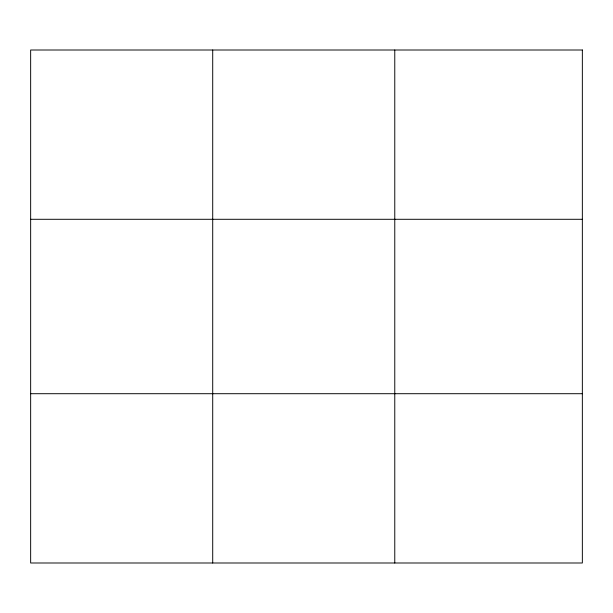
<?xml version="1.0" encoding="UTF-8"?>
<svg xmlns="http://www.w3.org/2000/svg" width="613" height="613" viewBox="0 0 613 613"><rect width="100%" height="100%" fill="white"/><g stroke="black" fill="none" stroke-linecap="round" stroke-linejoin="round"><path stroke-width="0.92" d="M212.711 50.005L212.711 562.995M394.772 50.005L394.772 562.995M30.65 219.293L582.35 219.293M30.65 393.707L582.35 393.707M582.35 50.005L582.35 562.995L30.65 562.995L30.65 50.005L582.35 50.005"/></g></svg>
